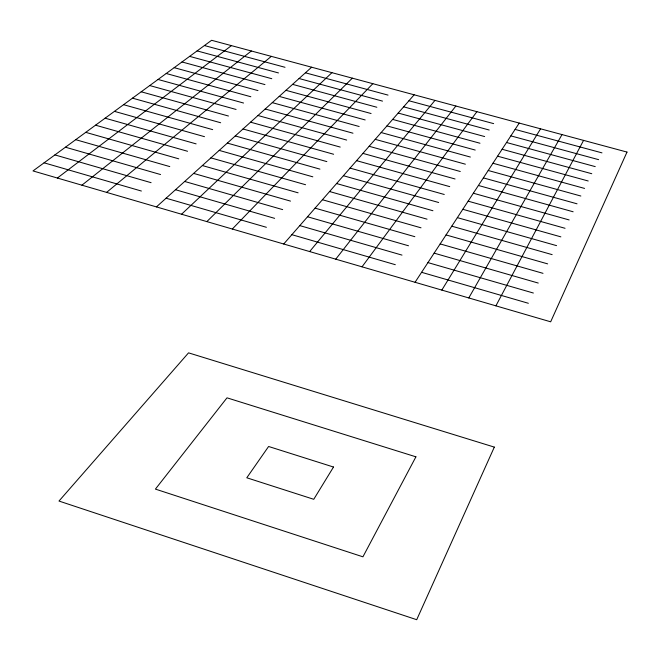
<?xml version="1.0" encoding="UTF-8"?>
<svg xmlns="http://www.w3.org/2000/svg" width="660" height="660" viewBox="0 0 660 660"><rect width="100%" height="100%" fill="white"/><g stroke="black" fill="none" stroke-linecap="round" stroke-linejoin="round"><path stroke-width="0.99" d="M495.907 305.844L583.572 140.382M468.781 297.94L562.015 134.59M441.837 290.087L540.573 128.815M415.066 282.282L519.238 123.073M362.026 266.822L476.891 111.68M335.758 259.165L455.87 106.021M309.655 251.559L434.965 100.394M283.717 244.002L414.15 94.801M232.32 229.02L372.842 83.68M206.861 221.603L352.341 78.16M181.566 214.228L331.939 72.674M156.42 206.902L311.635 67.213M106.598 192.382L271.334 56.364M81.914 185.188L251.328 50.985M57.379 178.035L231.421 45.622M204.427 45.54L285.021 67.295M305.423 72.806L388.03 95.106M408.944 100.757L493.647 123.626M515.097 129.41L601.969 152.864M197.101 50.902L278.479 72.938M299.071 78.523L382.503 101.12M403.623 106.837L489.192 130.02M510.856 135.886L598.645 159.662M189.626 56.372L271.788 78.705M292.586 84.356L376.852 107.258M398.186 113.058L484.638 136.554M506.525 142.502L595.246 166.617M181.987 61.957L264.957 84.587M285.962 90.321L371.077 113.528M392.634 119.41L479.977 143.237M502.103 149.267L591.764 173.72M174.182 67.666L257.977 90.601M279.197 96.409L365.178 119.947M386.958 125.903L475.216 150.059M497.582 156.181L588.208 180.988M166.204 73.499L250.841 96.748M272.275 102.638L359.147 126.497M381.15 132.544L470.349 157.047M492.954 163.251L584.57 188.422M158.054 79.464L243.548 103.034M265.204 108.999L352.976 133.204M375.218 139.334L465.374 164.191M488.218 170.486L580.849 196.028M149.721 85.552L236.09 109.461M257.969 115.508L346.673 140.06M369.146 146.281L460.276 171.501M483.376 177.886L577.038 203.808M141.199 91.79L228.459 116.028M250.569 122.174L340.213 147.073M362.934 153.384L455.062 178.975M478.417 185.468L573.136 211.777M132.487 98.159L220.654 122.752M243.004 128.981L333.613 154.25M356.573 160.66L449.724 186.631M473.344 193.223L569.143 219.937M123.569 104.684L212.668 129.632M235.257 135.952L326.849 161.601M350.064 168.102L444.262 194.477M468.146 201.16L565.051 228.294M114.444 111.358L204.493 136.669M227.321 143.088L319.927 169.125M343.406 175.725L438.661 202.505M462.825 209.302L560.86 236.858M105.105 118.189L196.127 143.88M219.202 150.398L312.832 176.831M336.575 183.538L432.927 210.738M457.363 217.635L556.562 245.636M95.543 125.186L187.555 151.272M210.886 157.88L305.563 184.726M329.579 191.532L427.053 219.169M451.778 226.182L552.156 254.636M85.75 132.346L178.769 158.837M202.364 165.553L298.122 192.819M322.41 199.732L421.022 227.815M446.044 234.935L547.643 263.868M75.718 139.681L169.777 166.584M193.636 173.407L290.491 201.11M315.059 208.139L414.843 236.684M440.162 243.919L543.007 273.339M65.431 147.205L160.545 174.537M184.685 181.467L282.661 209.616M307.527 216.761L408.507 245.776M434.132 253.143L538.246 283.058M54.896 154.91L151.09 182.68M175.502 189.725L274.634 218.345M299.797 225.604L401.998 255.107M427.944 262.597L533.362 293.032M44.088 162.822L141.388 191.037M166.081 198.206L266.392 227.296M291.86 234.679L395.315 264.693M421.591 272.308L528.355 303.278M494.323 447.109L416.707 619.707L58.987 501.055L188.545 352.852L494.323 447.109M627 152.072L550.671 321.808L33 170.932L211.604 40.293L627 152.072M415.915 456.819L362.934 556.817L155.413 489.101L226.999 397.832L415.915 456.819M333.506 467.032L313.756 499.298L246.79 477.782L268.603 446.482L333.506 467.032"/></g></svg>
